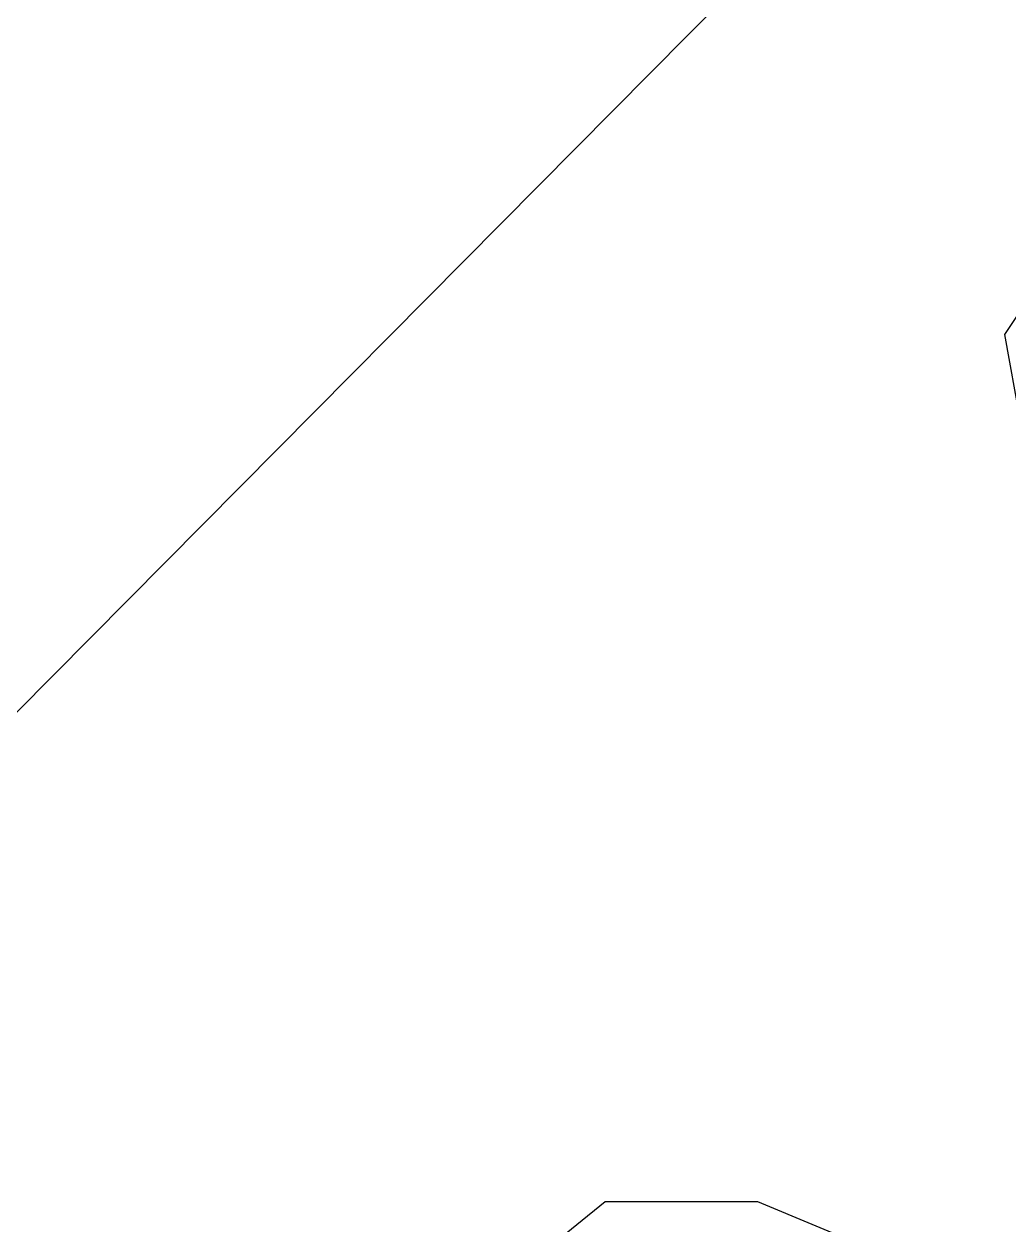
# Model space of a CAD drawing. Header units: inches. Extents: x 653559 to 669309, y 7245317 to 7256454.
# Drawn here: x 661580.6 to 661630.1, y 7249535 to 7249595.5 of the extents above; entities that cross this region are included whole.
import ezdxf

# ---------------------------------------------------------------- set-up
doc = ezdxf.new("R2010")
doc.units = ezdxf.units.IN
doc.header["$MEASUREMENT"] = 0
doc.layers.add('Agricola', color=3, linetype='Continuous')
doc.layers.add('Reserva', color=92, linetype='Continuous')

msp = doc.modelspace()

# ---------------------------------------------------------------- linework, layer by layer
at = {"layer": 'Agricola', "transparency": 33554613}
msp.add_polyline3d([(662339.516, 7249869.071, 0), (662226.406, 7249822.769, 0), (661976.375, 7249736.117, 0), (661890.385, 7249741.409, 0), (661834.822, 7249732.149, 0), (661775.952, 7249714.951, 0), (661727.004, 7249687.831, 0), (661648.291, 7249629.622, 0), (661580.16, 7249560.831, 0), (661193.868, 7249390.174, 0), (661179.977, 7249413.987, 0), (661095.972, 7249759.93, 0), (661087.373, 7249914.05, 0)], dxfattribs=at)
at = {"layer": 'Reserva', "transparency": 33554613}
for points in [[(661063.576, 7249916.807), (661090.696, 7249664.791), (661163.06, 7249402.853), (661184.031, 7249362.869), (661503.976, 7249517.972), (661527.524, 7249528.026), (661548.426, 7249529.614), (661562.184, 7249519.031), (661565.094, 7249508.447), (661559.803, 7249493.895), (661555.569, 7249483.047), (661558.215, 7249476.168), (661562.449, 7249475.374), (661573.561, 7249476.433), (661586.79, 7249486.222), (661594.199, 7249496.806), (661599.226, 7249507.918), (661599.226, 7249520.883), (661604.253, 7249531.731), (661609.809, 7249536.229), (661617.482, 7249536.229), (661623.832, 7249533.583), (661631.24, 7249525.645)], [(661631.505, 7249571.154), (661629.918, 7249579.885), (661635.209, 7249587.822)]]:
    msp.add_lwpolyline(points, dxfattribs=at)

doc.saveas('drawing.dxf')
